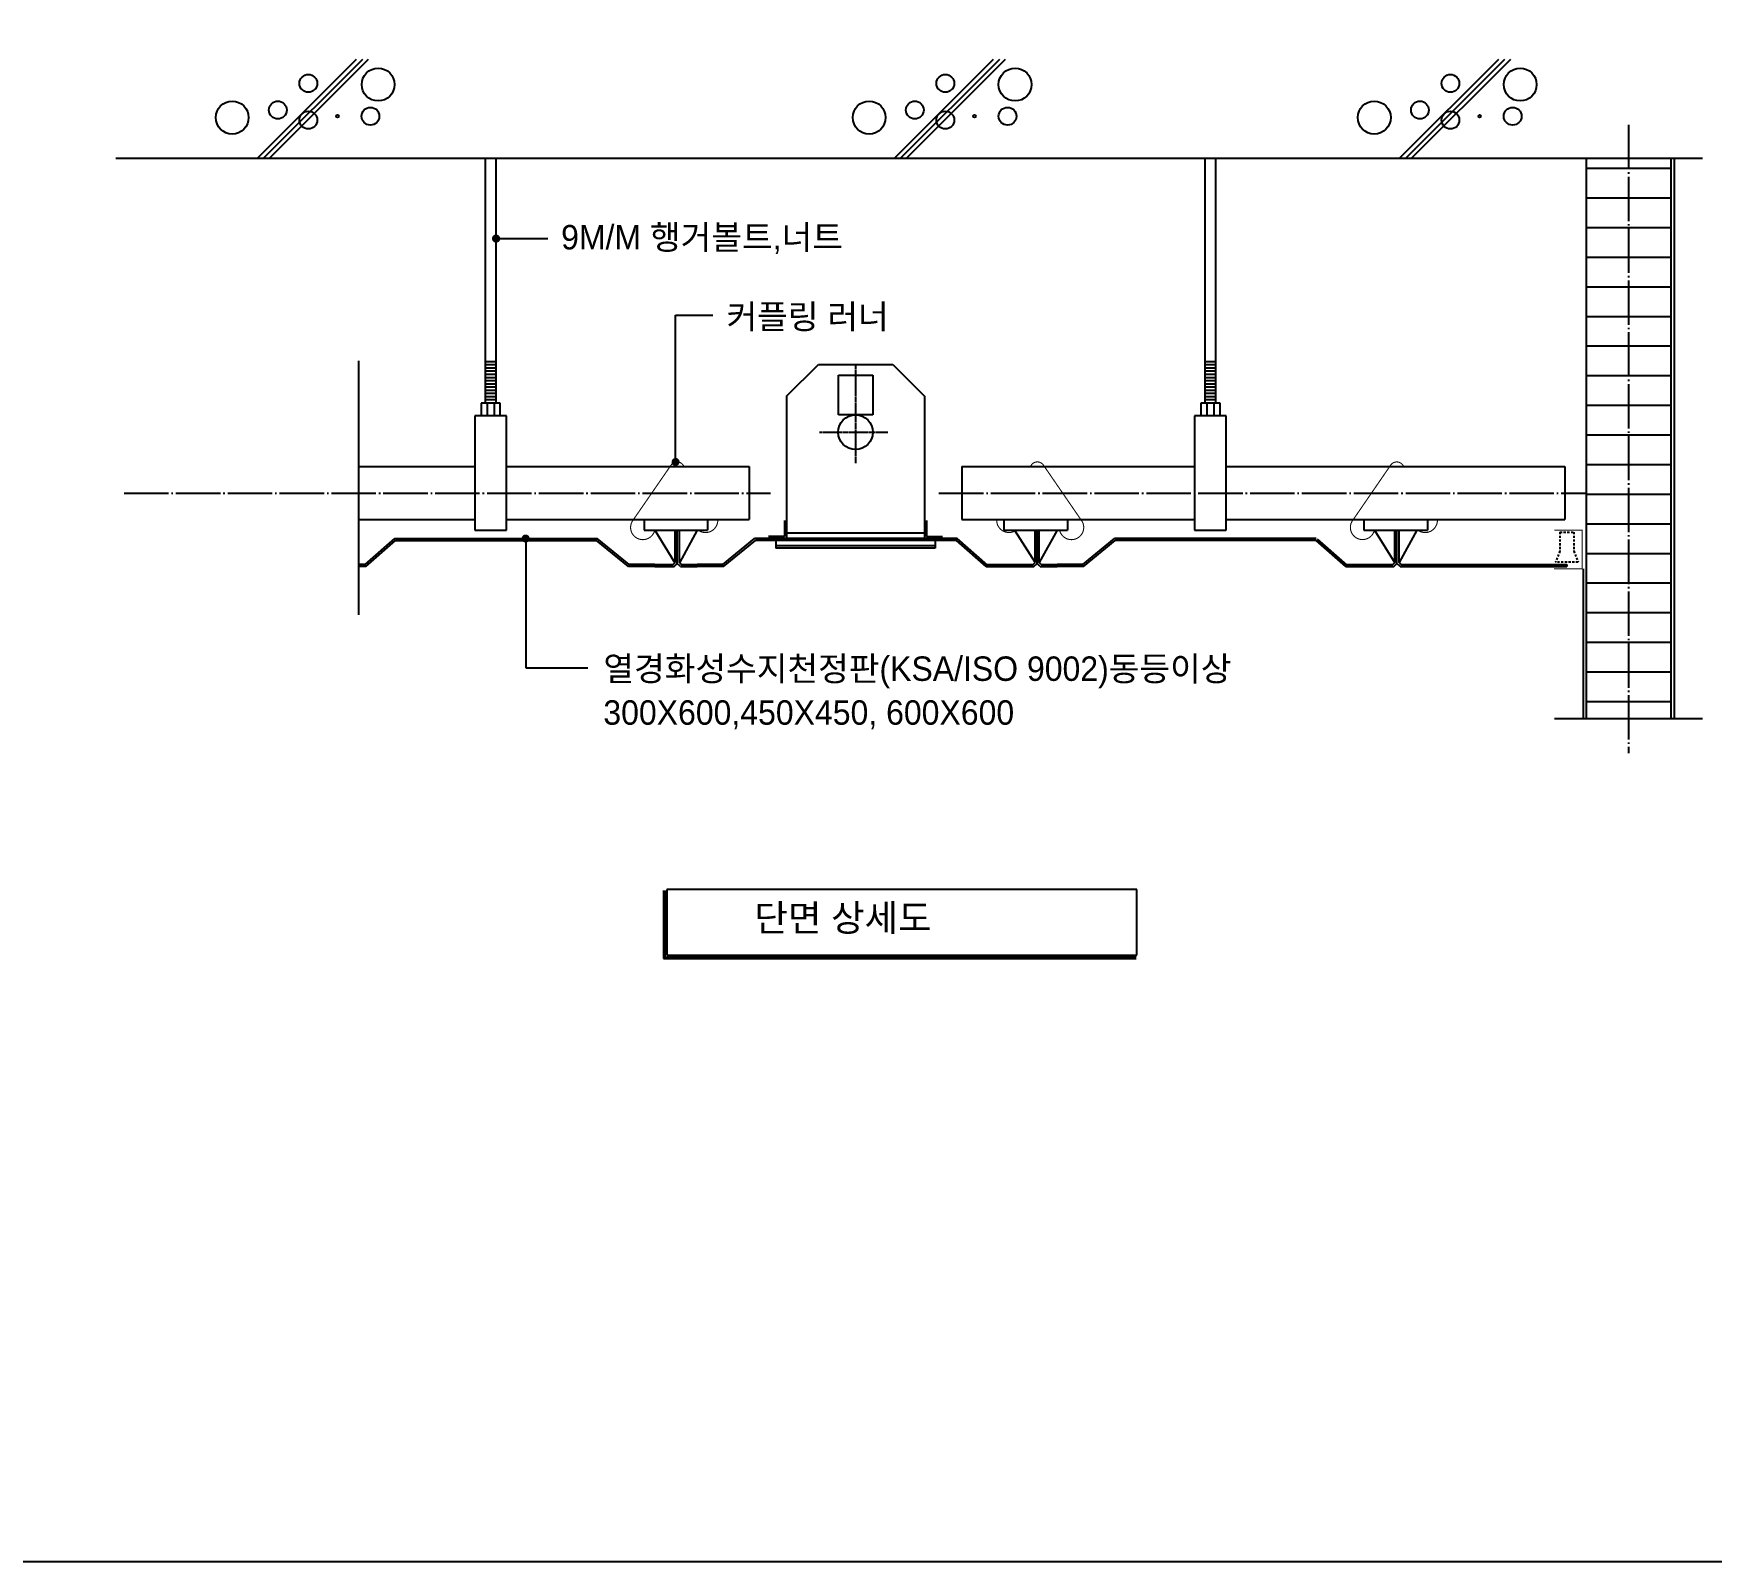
# Model space of a CAD drawing. Header units: millimetres. Extents: x 0 to 21000, y 0 to 5940.
# Drawn here: x 17031 to 18163, y 0 to 1032 of the extents above; entities that cross this region are included whole.
import ezdxf

# ---------------------------------------------------------------- set-up
doc = ezdxf.new("R2010")
doc.units = ezdxf.units.MM
for name, pattern in [('CEN', [35, 30, -2, 1, -2]), ('CENTER', [2, 1.25, -0.25, 0.25, -0.25]), ('HS1', [2.5, 1.5, -1])]:
    doc.linetypes.add(name, pattern=pattern)
for name, color, linetype in [('2', 7, 'Continuous'), ('3TEX', 3, 'Continuous'), ('FN', 4, 'Continuous'), ('HS1', 7, 'HS1'), ('SY', 1, 'Continuous'), ('TTL', 202, 'Continuous')]:
    doc.layers.add(name, color=color, linetype=linetype)
doc.styles.add('1', font='')
doc.styles.get('1').set_extended_font_data('Dotum')

msp = doc.modelspace()

# ---------------------------------------------------------------- linework, layer by layer
for p, q in [((17181.9, 947.3), (17248.8, 1014.2)), ((17186, 947.3), (17252.9, 1014.2)), ((17190, 947.3), (17256.9, 1014.2)), ((17611.8, 947.3), (17678.7, 1014.2)), ((17615.9, 947.3), (17682.8, 1014.2)), ((17619.9, 947.3), (17686.8, 1014.2)), ((17952.7, 947.3), (18019.6, 1014.2)), ((17956.8, 947.3), (18023.7, 1014.2)), ((17960.8, 947.3), (18027.7, 1014.2)), ((17821.5, 947.3), (17828.6, 947.3)), ((18078.6, 947.3), (18135.7, 947.3)), ((18137.9, 947.3), (18137.9, 569)), ((17250, 810.6), (17250, 639.2)), ((17342.9, 809.9), (17335.7, 809.9)), ((17342.9, 807.8), (17335.7, 807.8)), ((17342.9, 805.6), (17335.7, 805.6)), ((17828.6, 809.9), (17821.5, 809.9)), ((17828.6, 807.8), (17821.5, 807.8)), ((17828.6, 805.6), (17821.5, 805.6)), ((17342.9, 803.5), (17335.7, 803.5)), ((17342.9, 801.3), (17335.7, 801.3)), ((17342.9, 799.2), (17335.7, 799.2)), ((17342.9, 797), (17335.7, 797)), ((17342.9, 794.9), (17335.7, 794.9)), ((17342.9, 792.8), (17335.7, 792.8)), ((17574, 801), (17597.1, 801)), ((17574, 774.1), (17574, 801)), ((17597.1, 801), (17597.1, 774.1)), ((17828.6, 803.5), (17821.5, 803.5)), ((17828.6, 801.3), (17821.5, 801.3)), ((17828.6, 799.2), (17821.5, 799.2)), ((17828.6, 797), (17821.5, 797)), ((17828.6, 794.9), (17821.5, 794.9)), ((17828.6, 792.8), (17821.5, 792.8)), ((17345.7, 782), (17332.9, 782)), ((17332.9, 782), (17332.9, 773.5)), ((17342.9, 790.6), (17335.7, 790.6)), ((17342.9, 788.5), (17335.7, 788.5)), ((17342.9, 786.3), (17335.7, 786.3)), ((17342.9, 784.2), (17335.7, 784.2)), ((17336.8, 782), (17336.8, 773.5)), ((17341.6, 782), (17341.6, 773.5)), ((17345.7, 773.5), (17345.7, 782)), ((17831.5, 782), (17818.6, 782)), ((17818.6, 782), (17818.6, 773.5)), ((17828.6, 790.6), (17821.5, 790.6)), ((17828.6, 788.5), (17821.5, 788.5)), ((17828.6, 786.3), (17821.5, 786.3)), ((17828.6, 784.2), (17821.5, 784.2)), ((17822.5, 782), (17822.5, 773.5)), ((17827.3, 782), (17827.3, 773.5)), ((17831.5, 773.5), (17831.5, 782)), ((17328.6, 773.5), (17328.6, 696.3)), ((17350, 773.5), (17328.6, 773.5)), ((17350, 696.3), (17350, 773.5)), ((17597.1, 774.1), (17574, 774.1)), ((17835.7, 773.5), (17814.3, 773.5)), ((17814.3, 773.5), (17814.3, 696.3)), ((17835.7, 696.3), (17835.7, 773.5)), ((17250, 739.2), (17328.6, 739.2)), ((17350, 739.2), (17513.7, 739.2)), ((17513.7, 739.2), (17513.7, 703.5)), ((17657.3, 739.2), (17657.3, 703.5)), ((17657.3, 739.2), (17814.3, 739.2)), ((17835.7, 739.2), (18064.3, 739.2)), ((18064.3, 739.2), (18064.3, 703.5)), ((17250, 703.5), (17328.6, 703.5)), ((17350, 703.5), (17513.7, 703.5)), ((17442.9, 703.5), (17442.9, 696.3)), ((17485.7, 703.5), (17485.7, 696.3)), ((17657.3, 703.5), (17814.3, 703.5)), ((17685.7, 703.5), (17685.7, 696.3)), ((17728.6, 703.5), (17728.6, 696.3)), ((17835.7, 703.5), (18064.3, 703.5)), ((17928.6, 703.5), (17928.6, 696.3)), ((17971.5, 703.5), (17971.5, 696.3)), ((17328.6, 696.3), (17350, 696.3)), ((17442.9, 696.3), (17485.7, 696.3)), ((17450, 696.3), (17463.6, 674.2)), ((17463.8, 674.4), (17463.8, 696.3)), ((17465.2, 673.8), (17465.2, 696.3)), ((17478.6, 696.3), (17466.6, 674.3)), ((17466.6, 674.4), (17466.6, 696.3)), ((17685.7, 696.3), (17728.6, 696.3)), ((17692.9, 696.3), (17706.7, 674.4)), ((17706.7, 674.4), (17706.7, 696.3)), ((17708.1, 673.8), (17708.1, 696.3)), ((17709.5, 674.4), (17709.5, 696.3)), ((17721.5, 696.3), (17709.5, 674.4)), ((17814.3, 696.3), (17835.7, 696.3)), ((17928.6, 696.3), (17971.5, 696.3)), ((17935.7, 696.3), (17949.4, 674.2)), ((17949.5, 674.4), (17949.5, 696.3)), ((17950.9, 673.8), (17950.9, 696.3)), ((17952.3, 674.4), (17952.3, 696.3)), ((17964.3, 696.3), (17952.4, 674.4)), ((17254.5, 673.1), (17274.5, 690.6)), ((17255, 671.7), (17275, 689.2)), ((17274.5, 690.6), (17411.2, 690.6)), ((17275, 689.2), (17410.7, 689.2)), ((17432.2, 671.7), (17410.7, 689.2)), ((17432.7, 673.1), (17411.2, 690.6)), ((17496, 673.1), (17517.4, 690.6)), ((17496.5, 671.7), (17517.9, 689.2)), ((17673.6, 671.7), (17653.6, 689.2)), ((17674.5, 672.7), (17654.1, 690.6)), ((17738.8, 673.1), (17760.2, 690.6)), ((17739.3, 671.7), (17760.7, 689.2)), ((17896.5, 690.6), (17760.2, 690.6)), ((17896.5, 689.2), (17760.7, 689.2)), ((17916.4, 671.7), (17896.5, 689.2)), ((17917.4, 672.7), (17897.4, 690.2)), ((17254.5, 673.1), (17250, 673.1)), ((17255, 671.7), (17250, 671.7)), ((17450, 671.7), (17432.2, 671.7)), ((17450, 673.1), (17432.7, 673.1)), ((17450, 673.1), (17462.5, 673.1)), ((17450, 671.7), (17463.1, 671.7)), ((17462.5, 673.1), (17463.8, 674.4)), ((17463.1, 671.7), (17465.2, 673.8)), ((17467.4, 671.7), (17465.2, 673.8)), ((17467.9, 673.1), (17466.6, 674.4)), ((17467.4, 671.7), (17478.6, 671.7)), ((17467.9, 673.1), (17478.6, 673.1)), ((17496, 673.1), (17478.6, 673.1)), ((17496.5, 671.7), (17478.6, 671.7)), ((17673.6, 673.1), (17705.3, 673.1)), ((17673.6, 671.7), (17705.9, 671.7)), ((17705.3, 673.1), (17706.7, 674.4)), ((17705.9, 671.7), (17708.1, 673.8)), ((17710.2, 671.7), (17708.1, 673.8)), ((17710.8, 673.1), (17709.5, 674.4)), ((17710.2, 671.7), (17721.5, 671.7)), ((17710.8, 673.1), (17721.5, 673.1)), ((17738.8, 673.1), (17721.5, 673.1)), ((17739.3, 671.7), (17721.5, 671.7)), ((17916.4, 673.1), (17948.2, 673.1)), ((17916.4, 671.7), (17948.8, 671.7)), ((17948.2, 673.1), (17949.5, 674.4)), ((17948.8, 671.7), (17950.9, 673.8)), ((17953.1, 671.7), (17950.9, 673.8)), ((17953.6, 673.1), (17952.3, 674.4)), ((17953.1, 671.7), (18065.6, 671.7)), ((17953.6, 673.1), (18065.6, 673.1)), ((18065.6, 673.1), (18065.6, 671.7)), ((18076.5, 670.2), (18076.5, 569)), ((18057.2, 569), (18157.2, 569)), ((18078.6, 569), (18135.7, 569)), ((17458.1, 453.6), (17458.1, 409.3)), ((17775.4, 453.6), (17458.1, 453.6)), ((17775.4, 409.3), (17775.4, 453.6)), ((17458.1, 409.3), (17775.4, 409.3))]:
    msp.add_line(p, q)
at = {"linetype": 'CEN'}
for p, q in [((18107.2, 969.9), (18107.2, 545.7)), ((17091.8, 721.3), (17528, 721.3)), ((17641.8, 721.3), (18078.6, 721.3))]:
    msp.add_line(p, q, dxfattribs=at)
at = {"color": 4}
for p, q in [((17086.2, 947.3), (18157.2, 947.3)), ((18078.6, 947.3), (18078.6, 569)), ((18135.7, 947.3), (18135.7, 569))]:
    msp.add_line(p, q, dxfattribs=at)
at = {"color": 2}
for p, q in [((18078.6, 940.6), (18135.7, 940.6)), ((18078.6, 920.6), (18135.7, 920.6)), ((18078.6, 900.6), (18135.7, 900.6)), ((18078.6, 880.6), (18135.7, 880.6)), ((18078.6, 860.6), (18135.7, 860.6)), ((18078.6, 840.6), (18135.7, 840.6)), ((18078.6, 820.6), (18135.7, 820.6)), ((18078.6, 800.6), (18135.7, 800.6)), ((18078.6, 780.6), (18135.7, 780.6)), ((18078.6, 760.6), (18135.7, 760.6)), ((18078.6, 740.6), (18135.7, 740.6)), ((18078.6, 720.6), (18135.7, 720.6)), ((18078.6, 700.6), (18135.7, 700.6)), ((18078.6, 680.6), (18135.7, 680.6)), ((18078.6, 660.6), (18135.7, 660.6)), ((18078.6, 640.6), (18135.7, 640.6)), ((18078.6, 620.6), (18135.7, 620.6)), ((18078.6, 600.6), (18135.7, 600.6)), ((18078.6, 580.6), (18135.7, 580.6))]:
    msp.add_line(p, q, dxfattribs=at)
at = {"color": 5}
for p, q in [((17538.9, 786.7), (17560.4, 808.1)), ((17560.4, 808.1), (17610.6, 808.1)), ((17610.6, 808.1), (17632.1, 786.7)), ((17538.9, 786.7), (17538.9, 690.6)), ((17632.1, 786.7), (17632.1, 690.6)), ((17537.5, 702.7), (17537.5, 692)), ((17633.5, 702.7), (17633.5, 692)), ((17537.5, 692), (17526.8, 692)), ((17633.5, 692), (17644.2, 692))]:
    msp.add_line(p, q, dxfattribs=at)
at = {"linetype": 'CENTER'}
for p, q in [((17585.5, 808.1), (17585.5, 741.5)), ((17561.1, 762.4), (17607.4, 762.4))]:
    msp.add_line(p, q, dxfattribs=at)
at = {"color": 7}
for p, q in [((17632.1, 694.2), (17538.9, 694.2)), ((17654.1, 690.6), (17517.4, 690.6)), ((17653.6, 689.2), (17517.9, 689.2)), ((17531.8, 689.2), (17531.8, 684.2)), ((17639.2, 685.6), (17531.8, 685.6)), ((17639.2, 684.2), (17531.8, 684.2)), ((17639.2, 689.2), (17639.2, 684.2))]:
    msp.add_line(p, q, dxfattribs=at)
msp.add_lwpolyline([(16800, 0), (21000, 0), (21000, 2970), (16800, 2970)], close=True)
at = {"const_width": 0.714}
for points in [[(17469.8, 739.2), (17469.3, 740, 0.535273), (17461, 740.2), (17435.7, 703.5, 1.28331), (17450, 696.3)], [(17703.5, 739.2), (17704, 740, -0.535273), (17712.3, 740.2), (17737.5, 703.5, -1.28331), (17723.2, 696.3)], [(17955.5, 739.2), (17955, 740, 0.535273), (17946.7, 740.2), (17921.5, 703.5, 1.28331), (17935.7, 696.3)], [(17479.3, 696.3, 0.641779), (17492.5, 703.5)], [(17694, 696.3, -0.641779), (17680.8, 703.5)], [(17965, 696.3, 0.641779), (17978.2, 703.5)]]:
    msp.add_lwpolyline(points, format="xyb", dxfattribs=at)
msp.add_lwpolyline([(18057.2, 696.3), (18076, 696.3), (18076, 670.2), (18057, 670.2)], dxfattribs=at)
for centre, radius in [((17263.3, 997.1), 11.1), ((17693.2, 997.1), 11.1), ((18034.1, 997.1), 11.1), ((17216.2, 997.9), 6), ((17646.1, 997.9), 6), ((17987, 997.9), 6), ((17164.8, 974.8), 11.1), ((17195.6, 979.9), 6), ((17594.7, 974.8), 11.1), ((17625.5, 979.9), 6), ((17935.6, 974.8), 11.1), ((17966.4, 979.9), 6), ((17216.2, 973.1), 6), ((17235.9, 975.7), 0.857), ((17258.1, 975.7), 6), ((17646.1, 973.1), 6), ((17665.8, 975.7), 0.857), ((17688.1, 975.7), 6), ((17987, 973.1), 6), ((18006.7, 975.7), 0.857), ((18029, 975.7), 6), ((17585.5, 762.4), 11.7)]:
    msp.add_circle(centre, radius)
at = {"layer": '2', "color": 4}
for p, q in [((17456, 453), (17456, 407.1)), ((17456.7, 453), (17456.7, 407.9)), ((17456.7, 407.9), (17774.8, 407.9)), ((17456, 407.1), (17774.8, 407.1))]:
    msp.add_line(p, q, dxfattribs=at)
at = {"layer": 'FN'}
for p, q in [((17335.7, 782), (17335.7, 947.3)), ((17342.9, 782), (17342.9, 947.3)), ((17821.5, 782), (17821.5, 947.3)), ((17828.6, 782), (17828.6, 947.3))]:
    msp.add_line(p, q, dxfattribs=at)
at = {"layer": 'HS1', "linetype": 'HS1'}
for p, q in [((18060.9, 695), (18060.9, 682.2)), ((18060.9, 695), (18070.2, 695)), ((18070.2, 695), (18070.2, 682.2)), ((18060.9, 682.2), (18057.9, 674.6)), ((18070.2, 682.2), (18073.2, 674.6)), ((18073.2, 674.6), (18057.9, 674.6))]:
    msp.add_line(p, q, dxfattribs=at)
at = {"layer": 'SY'}
for p, q in [((17342.9, 893.1), (17377.9, 893.1)), ((17464, 742.3), (17464, 841.5)), ((17464, 841.5), (17489.1, 841.5)), ((17362.9, 690.6), (17362.9, 603.4)), ((17362.9, 603.4), (17404.9, 603.4))]:
    msp.add_line(p, q, dxfattribs=at)
at = {"layer": 'SY', "lineweight": 50, "const_width": 2.73}
for points in [[(17341.5, 893.1, 1), (17344.3, 893.1, 1)], [(17462.7, 742.3, 1), (17465.4, 742.3, 1)], [(17361.5, 690.6, 1), (17364.2, 690.6, 1)]]:
    msp.add_lwpolyline(points, format="xyb", close=True, dxfattribs=at)
at = {"layer": 'TTL'}
for centre in [(17342.9, 893.1), (17464.2, 742.5), (17362.9, 690.6)]:
    msp.add_circle(centre, 1.71, dxfattribs=at)

# ---------------------------------------------------------------- texts
at = {"layer": '3TEX', "color": 3, "lineweight": 50, "style": '1'}
for s, height, p in [('9M/M 행거볼트,너트', 16.5, (17386.8, 885.8)), ('커플링 러너', 16.5, (17498.4, 832.2)), ('열경화성수지천정판(KSA/ISO 9002)동등이상', 16.5, (17415.3, 594.5)), ('300X600,450X450, 600X600', 16.5, (17415.3, 564.9)), ('단면 상세도', 18, (17517.3, 425.5))]:
    msp.add_text(s, height=height, dxfattribs=at).set_placement(p)

doc.saveas('drawing.dxf')
